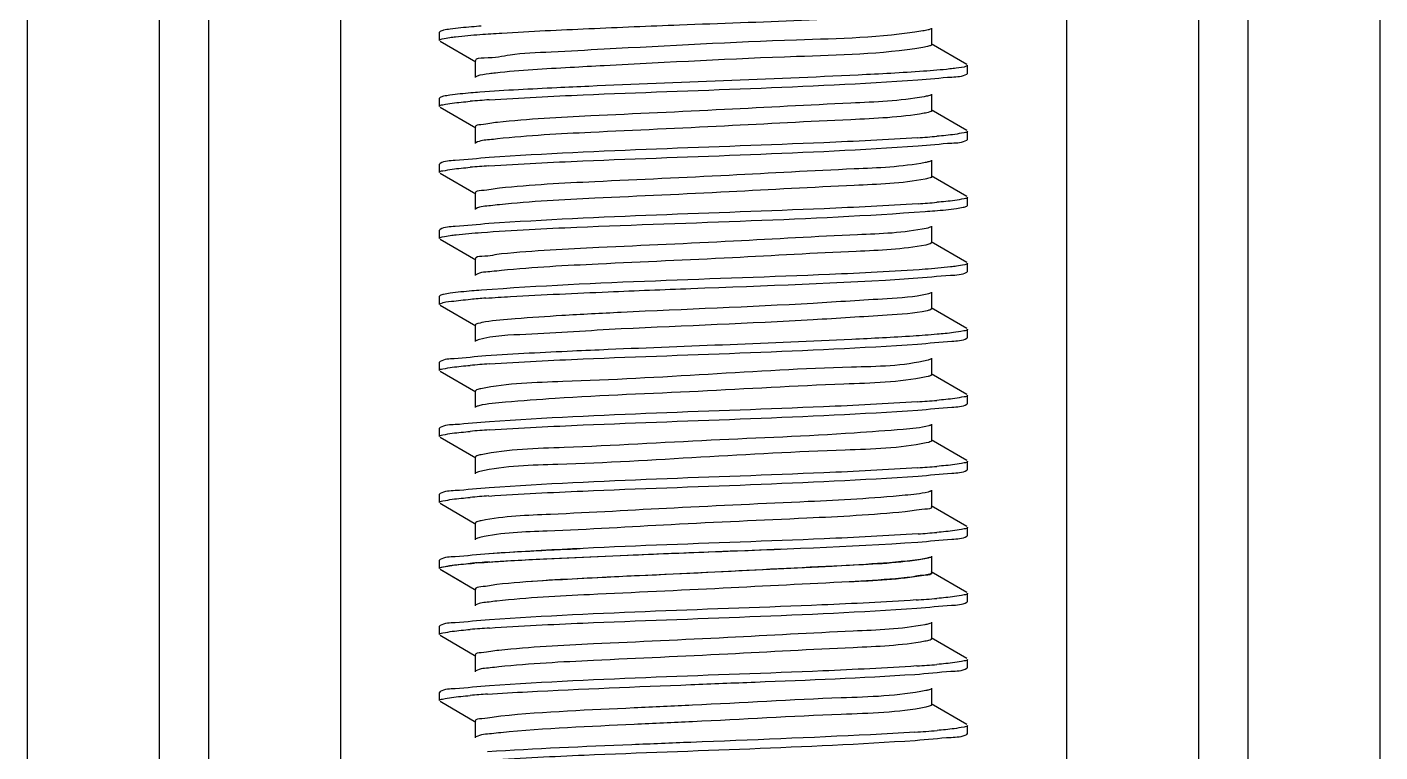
# Model space of a CAD drawing. Extents: x 1725261 to 1937680, y 860327 to 1571294.
# Drawn here: x 1831691.6 to 1832179.8, y 1213996.4 to 1214257.8 of the extents above; entities that cross this region are included whole.
import ezdxf

# ---------------------------------------------------------------- set-up
doc = ezdxf.new("R2010")
doc.units = 0
doc.header["$LTSCALE"] = 1000
doc.header["$MEASUREMENT"] = 0

msp = doc.modelspace()

# ---------------------------------------------------------------- linework, layer by layer
at = {"linetype": 'Continuous'}
for p, q in [((1831691.64, 1215988.29), (1831691.64, 1211247.26)), ((1831739.26, 1215988.29), (1831739.26, 1211247.26)), ((1831757.12, 1215988.29), (1831757.12, 1211247.26)), ((1831804.75, 1215988.29), (1831804.75, 1211247.26)), ((1832066.69, 1215988.29), (1832066.69, 1211247.26)), ((1832114.32, 1215988.29), (1832114.32, 1211247.26)), ((1832132.18, 1215988.29), (1832132.18, 1211247.26)), ((1832179.8, 1215988.29), (1832179.8, 1211247.26)), ((1831840.69, 1214256.23), (1831840.47, 1214255.97)), ((1831840.47, 1214253), (1831840.47, 1214255.97)), ((1831840.47, 1214253), (1831840.47, 1214255.97)), ((1832018.08, 1214251.51), (1832018.08, 1214257.46)), ((1831840.69, 1214252.74), (1831853.62, 1214245.25)), ((1832030.75, 1214244.33), (1832017.82, 1214251.81)), ((1831853.36, 1214245.55), (1831853.36, 1214239.6)), ((1832030.75, 1214240.83), (1832030.97, 1214241.09)), ((1832030.97, 1214241.09), (1832030.97, 1214244.07)), ((1832030.97, 1214241.09), (1832030.97, 1214244.07)), ((1831854.01, 1214240.08), (1831853.62, 1214239.9)), ((1831840.69, 1214232.42), (1831840.47, 1214232.16)), ((1831840.47, 1214229.18), (1831840.47, 1214232.16)), ((1831840.47, 1214229.18), (1831840.47, 1214232.16)), ((1832018.08, 1214227.7), (1832018.08, 1214233.65)), ((1831840.69, 1214228.92), (1831853.62, 1214221.44)), ((1832030.75, 1214220.51), (1832017.82, 1214228)), ((1831853.36, 1214221.74), (1831853.36, 1214215.79)), ((1832030.75, 1214217.02), (1832030.97, 1214217.28)), ((1832030.97, 1214217.28), (1832030.97, 1214220.25)), ((1832030.97, 1214217.28), (1832030.97, 1214220.25)), ((1831840.69, 1214208.61), (1831840.47, 1214208.35)), ((1831840.47, 1214205.37), (1831840.47, 1214208.35)), ((1831840.47, 1214205.37), (1831840.47, 1214208.35)), ((1832018.08, 1214203.88), (1832018.08, 1214209.84)), ((1831840.69, 1214205.11), (1831853.62, 1214197.63)), ((1832030.75, 1214196.7), (1832017.82, 1214204.18)), ((1831853.36, 1214197.93), (1831853.36, 1214191.98)), ((1832030.75, 1214193.2), (1832030.97, 1214193.46)), ((1832030.97, 1214193.46), (1832030.97, 1214196.44)), ((1832030.97, 1214193.46), (1832030.97, 1214196.44)), ((1831840.69, 1214184.8), (1831840.47, 1214184.53)), ((1831840.47, 1214181.56), (1831840.47, 1214184.53)), ((1831840.47, 1214181.56), (1831840.47, 1214184.53)), ((1832018.08, 1214180.07), (1832018.08, 1214186.02)), ((1831840.69, 1214181.3), (1831853.62, 1214173.82)), ((1832030.75, 1214172.89), (1832017.82, 1214180.37)), ((1831853.36, 1214174.12), (1831853.36, 1214168.16)), ((1832030.97, 1214169.65), (1832030.97, 1214172.63)), ((1832030.97, 1214169.65), (1832030.97, 1214172.63)), ((1832030.75, 1214169.39), (1832030.97, 1214169.65)), ((1831840.69, 1214160.98), (1831840.47, 1214160.72)), ((1831840.47, 1214157.75), (1831840.47, 1214160.72)), ((1831840.47, 1214157.75), (1831840.47, 1214160.72)), ((1832018.08, 1214156.26), (1832018.08, 1214162.21)), ((1831840.69, 1214157.48), (1831853.62, 1214150)), ((1832030.75, 1214149.08), (1832017.82, 1214156.56)), ((1831853.36, 1214150.3), (1831853.36, 1214144.35)), ((1832030.97, 1214145.84), (1832030.97, 1214148.82)), ((1832030.97, 1214145.84), (1832030.97, 1214148.82)), ((1832030.75, 1214145.58), (1832030.97, 1214145.84)), ((1832018.08, 1214132.44), (1832018.08, 1214138.4)), ((1831840.69, 1214137.17), (1831840.47, 1214136.91)), ((1831840.47, 1214133.93), (1831840.47, 1214136.91)), ((1831840.47, 1214133.93), (1831840.47, 1214136.91)), ((1831840.69, 1214133.67), (1831853.62, 1214126.19)), ((1832016.75, 1214131.76), (1832016.04, 1214131.6)), ((1832030.75, 1214125.26), (1832017.82, 1214132.75)), ((1831853.36, 1214126.49), (1831853.36, 1214120.54)), ((1832030.97, 1214122.03), (1832030.97, 1214125)), ((1832030.97, 1214122.03), (1832030.97, 1214125)), ((1832030.75, 1214121.77), (1832030.97, 1214122.03)), ((1832018.08, 1214108.63), (1832018.08, 1214114.58)), ((1831840.69, 1214113.36), (1831840.47, 1214113.1)), ((1831840.47, 1214110.12), (1831840.47, 1214113.1)), ((1831840.47, 1214110.12), (1831840.47, 1214113.1)), ((1831840.69, 1214109.86), (1831853.62, 1214102.38)), ((1832030.75, 1214101.45), (1832017.82, 1214108.93)), ((1832017.03, 1214108.02), (1832016.08, 1214107.79)), ((1831853.36, 1214102.68), (1831853.36, 1214096.72)), ((1832030.97, 1214098.21), (1832030.97, 1214101.19)), ((1832030.97, 1214098.21), (1832030.97, 1214101.19)), ((1832030.75, 1214097.95), (1832030.97, 1214098.21)), ((1831840.69, 1214089.54), (1831840.47, 1214089.28)), ((1831840.47, 1214086.31), (1831840.47, 1214089.28)), ((1831840.47, 1214086.31), (1831840.47, 1214089.28)), ((1832018.08, 1214084.82), (1832018.08, 1214090.77)), ((1831840.69, 1214086.05), (1831853.62, 1214078.56)), ((1832030.75, 1214077.64), (1832017.82, 1214085.12)), ((1831853.36, 1214078.87), (1831853.36, 1214072.91)), ((1832030.97, 1214074.4), (1832030.97, 1214077.38)), ((1832030.97, 1214074.4), (1832030.97, 1214077.38)), ((1832030.75, 1214074.14), (1832030.97, 1214074.4)), ((1831840.69, 1214065.73), (1831840.47, 1214065.47)), ((1831840.69, 1214065.73), (1831840.47, 1214065.47)), ((1831840.47, 1214062.5), (1831840.47, 1214065.47)), ((1831840.47, 1214062.5), (1831840.47, 1214065.47)), ((1831840.47, 1214062.49), (1831840.47, 1214065.47)), ((1831840.47, 1214062.49), (1831840.47, 1214065.47)), ((1832018.08, 1214061.01), (1832018.08, 1214066.96)), ((1832018.08, 1214061.01), (1832018.08, 1214066.96)), ((1831840.69, 1214062.24), (1831853.62, 1214054.75)), ((1831840.69, 1214062.23), (1831848.57, 1214057.68)), ((1832030.75, 1214053.83), (1832017.82, 1214061.31)), ((1832024.1, 1214057.68), (1832017.82, 1214061.31)), ((1831853.36, 1214055.05), (1831853.36, 1214049.1)), ((1832030.75, 1214050.33), (1832030.97, 1214050.59)), ((1832030.97, 1214050.59), (1832030.97, 1214053.57)), ((1832030.97, 1214050.59), (1832030.97, 1214053.57)), ((1831840.69, 1214041.92), (1831840.47, 1214041.66)), ((1831840.47, 1214038.68), (1831840.47, 1214041.66)), ((1831840.47, 1214038.68), (1831840.47, 1214041.66)), ((1832018.08, 1214037.2), (1832018.08, 1214043.15)), ((1831840.69, 1214038.42), (1831853.62, 1214030.94)), ((1832030.75, 1214030.01), (1832017.82, 1214037.5)), ((1831853.36, 1214031.24), (1831853.36, 1214025.29)), ((1832030.75, 1214026.52), (1832030.97, 1214026.78)), ((1832030.97, 1214026.78), (1832030.97, 1214029.75)), ((1832030.97, 1214026.78), (1832030.97, 1214029.75)), ((1831840.69, 1214018.11), (1831840.47, 1214017.85)), ((1831840.47, 1214014.87), (1831840.47, 1214017.85)), ((1831840.47, 1214014.87), (1831840.47, 1214017.85)), ((1832018.08, 1214013.38), (1832018.08, 1214019.34)), ((1831840.69, 1214014.61), (1831853.62, 1214007.13)), ((1832030.75, 1214006.2), (1832017.82, 1214013.68)), ((1831853.36, 1214007.43), (1831853.36, 1214001.48)), ((1832030.75, 1214002.7), (1832030.97, 1214002.96)), ((1832030.97, 1214002.96), (1832030.97, 1214005.94)), ((1832030.97, 1214002.96), (1832030.97, 1214005.94))]:
    msp.add_line(p, q, dxfattribs=at)
for centre, radius, start, end in [((1831885.79, 1213823.34), 409.13, 93.8351, 94.8035), ((1831985.71, 1214625.44), 408.46, 273.8387, 274.8044), ((1831885.62, 1213801.55), 407.09, 93.8488, 94.8033), ((1831985.8, 1214600.46), 407.29, 273.8479, 274.803), ((1831884.17, 1213772.12), 388.84, 93.9793, 94.8029), ((1831885.85, 1213727.21), 410, 93.8293, 94.8034), ((1831985.55, 1214532.14), 410.42, 273.8243, 274.8053), ((1831885.79, 1213704.24), 409.17, 93.8348, 94.8035), ((1831985.7, 1214506.41), 408.5, 273.8383, 274.8044), ((1831885.63, 1213682.43), 407.16, 93.8484, 94.8033), ((1831985.8, 1214481.4), 407.3, 273.8478, 274.803), ((1831885.82, 1213656.17), 409.61, 93.832, 94.8034), ((1831881.52, 1213708.88), 356.73, 94.4326, 94.598), ((1831984.89, 1214468.99), 418.74, 273.7685, 274.8061), ((1831885.87, 1213631.83), 410.14, 93.8284, 94.8033), ((1831985.26, 1214440.53), 414.08, 273.7992, 274.806), ((1831884.92, 1213619.94), 398.17, 93.9046, 94.8082), ((1831984.35, 1214428.27), 425.67, 273.7272, 274.8014)]:
    msp.add_arc(centre, radius, start, end, dxfattribs=at)
for points, knots in [([(1831894.3, 1214257.24), (1831905.22, 1214257.73), (1831945.48, 1214259.42), (1831985.79, 1214260.57), (1832015.09, 1214262.68)], [0, 0, 0, 0, 0.271117, 1, 1, 1, 1]), ([(1831844.3, 1214257.05), (1831843.52, 1214256.94), (1831842.31, 1214256.73), (1831841.08, 1214256.45), (1831840.7, 1214256.23)], [0, 0, 0, 0, 0.642818, 1, 1, 1, 1]), ([(1831855.52, 1214258.13), (1831854.37, 1214258.05), (1831850.62, 1214257.75), (1831846.88, 1214257.42), (1831844.3, 1214257.05)], [0, 0, 0, 0, 0.307553, 1, 1, 1, 1]), ([(1831855.07, 1214255.12), (1831857.69, 1214255.32), (1831870.76, 1214256.18), (1831883.84, 1214256.78), (1831894.3, 1214257.24)], [0, 0, 0, 0, 0.200445, 1, 1, 1, 1]), ([(1832014.85, 1214256.4), (1831999.84, 1214253.9), (1831961.29, 1214253.18), (1831923.04, 1214250.99), (1831899.91, 1214249.8)], [0, 0, 0, 0, 0.396629, 1, 1, 1, 1]), ([(1832017.82, 1214257.16), (1832017.49, 1214256.97), (1832016.49, 1214256.7), (1832015.49, 1214256.5), (1832014.85, 1214256.4)], [0, 0, 0, 0, 0.371007, 1, 1, 1, 1]), ([(1831840.47, 1214253), (1831840.47, 1214253.36), (1831842.29, 1214253.68), (1831843.26, 1214253.93), (1831844.19, 1214254.06)], [0, 0, 0, 0, 0.275146, 1, 1, 1, 1]), ([(1831844.19, 1214254.06), (1831844.88, 1214254.16), (1831848.5, 1214254.61), (1831852.13, 1214254.9), (1831855.07, 1214255.12)], [0, 0, 0, 0, 0.191295, 1, 1, 1, 1]), ([(1832014.85, 1214250.44), (1831999.84, 1214247.95), (1831961.29, 1214247.23), (1831923.04, 1214245.03), (1831899.91, 1214243.85)], [0, 0, 0, 0, 0.396629, 1, 1, 1, 1]), ([(1832018.08, 1214251.51), (1832018.08, 1214251.18), (1832016.55, 1214250.79), (1832015.67, 1214250.58), (1832014.85, 1214250.44)], [0, 0, 0, 0, 0.282134, 1, 1, 1, 1]), ([(1831899.91, 1214249.8), (1831893.54, 1214249.48), (1831882.56, 1214248.71), (1831866.97, 1214248.24), (1831859.89, 1214246.41), (1831853.35, 1214246.68), (1831853.36, 1214245.55)], [0, 0, 0, 0, 0.408517, 0.726153, 0.927696, 1, 1, 1, 1]), ([(1831860.69, 1214241.21), (1831859.91, 1214241.13), (1831857.68, 1214240.83), (1831855.4, 1214240.59), (1831854.01, 1214240.08)], [0, 0, 0, 0, 0.345772, 1, 1, 1, 1]), ([(1831899.91, 1214243.85), (1831895.82, 1214243.64), (1831882.73, 1214242.92), (1831869.64, 1214242.21), (1831860.69, 1214241.21)], [0, 0, 0, 0, 0.312724, 1, 1, 1, 1]), ([(1832015.09, 1214241.85), (1832007.25, 1214241.28), (1831967, 1214239.17), (1831926.71, 1214237.84), (1831894.3, 1214236.41)], [0, 0, 0, 0, 0.195012, 1, 1, 1, 1]), ([(1832013.05, 1214238.73), (1832017.15, 1214239.01), (1832022.89, 1214239.8), (1832029.15, 1214239.91), (1832030.74, 1214240.83)], [0, 0, 0, 0, 0.690234, 1, 1, 1, 1]), ([(1832026.9, 1214242.95), (1832026.15, 1214242.85), (1832022.22, 1214242.38), (1832018.28, 1214242.08), (1832015.09, 1214241.85)], [0, 0, 0, 0, 0.191606, 1, 1, 1, 1]), ([(1832030.97, 1214244.07), (1832030.97, 1214243.94), (1832029.51, 1214243.04), (1832028.19, 1214243.13), (1832026.9, 1214242.95)], [0, 0, 0, 0, 0.088343, 1, 1, 1, 1]), ([(1831894.3, 1214236.41), (1831890.45, 1214236.24), (1831877.37, 1214235.64), (1831864.29, 1214234.98), (1831855.07, 1214234.29)], [0, 0, 0, 0, 0.294264, 1, 1, 1, 1]), ([(1831858.42, 1214231.55), (1831869.7, 1214232.32), (1831921.25, 1214234.8), (1831972.86, 1214235.99), (1832013.05, 1214238.73)], [0, 0, 0, 0, 0.219188, 1, 1, 1, 1]), ([(1831844.19, 1214233.22), (1831843.43, 1214233.11), (1831842.26, 1214232.91), (1831841.07, 1214232.64), (1831840.7, 1214232.42)], [0, 0, 0, 0, 0.641633, 1, 1, 1, 1]), ([(1831855.07, 1214234.29), (1831853.95, 1214234.2), (1831850.32, 1214233.91), (1831846.69, 1214233.58), (1831844.19, 1214233.22)], [0, 0, 0, 0, 0.307541, 1, 1, 1, 1]), ([(1832015.3, 1214232.66), (1832006.59, 1214231.11), (1831982.46, 1214230.15), (1831942.41, 1214227.91), (1831899.9, 1214226.01), (1831872.56, 1214224.62), (1831861.39, 1214223.43)], [0, 0, 0, 0, 0.172177, 0.467909, 0.781292, 1, 1, 1, 1]), ([(1832017.82, 1214233.35), (1832017.53, 1214233.18), (1832016.68, 1214232.93), (1832015.83, 1214232.76), (1832015.3, 1214232.66)], [0, 0, 0, 0, 0.377707, 1, 1, 1, 1]), ([(1831840.47, 1214229.18), (1831840.47, 1214229.62), (1831842.75, 1214229.9), (1831843.91, 1214230.22), (1831845.06, 1214230.36)], [0, 0, 0, 0, 0.271545, 1, 1, 1, 1]), ([(1832015.3, 1214226.71), (1832006.59, 1214225.15), (1831982.46, 1214224.2), (1831942.41, 1214221.96), (1831899.9, 1214220.06), (1831872.56, 1214218.67), (1831861.39, 1214217.48)], [0, 0, 0, 0, 0.172177, 0.467909, 0.781292, 1, 1, 1, 1]), ([(1832018.08, 1214227.7), (1832018.08, 1214227.41), (1832016.78, 1214227.01), (1832016, 1214226.83), (1832015.3, 1214226.71)], [0, 0, 0, 0, 0.285905, 1, 1, 1, 1]), ([(1831861.39, 1214223.43), (1831859.38, 1214223.21), (1831857.47, 1214222.62), (1831853.36, 1214222.48), (1831853.36, 1214221.74)], [0, 0, 0, 0, 0.73335, 1, 1, 1, 1]), ([(1831861.39, 1214217.48), (1831860.41, 1214217.37), (1831857.84, 1214216.99), (1831855.05, 1214216.92), (1831853.62, 1214216.09)], [0, 0, 0, 0, 0.372967, 1, 1, 1, 1]), ([(1832013.05, 1214217.89), (1832001.77, 1214217.12), (1831950.23, 1214214.64), (1831898.62, 1214213.45), (1831858.42, 1214210.71)], [0, 0, 0, 0, 0.219095, 1, 1, 1, 1]), ([(1832013.13, 1214214.92), (1832017.21, 1214215.2), (1832022.93, 1214215.99), (1832029.15, 1214216.1), (1832030.74, 1214217.02)], [0, 0, 0, 0, 0.690139, 1, 1, 1, 1]), ([(1832030.97, 1214220.25), (1832030.97, 1214219.82), (1832028.7, 1214219.54), (1832027.55, 1214219.23), (1832026.41, 1214219.08)], [0, 0, 0, 0, 0.271629, 1, 1, 1, 1]), ([(1831858.3, 1214207.73), (1831869.59, 1214208.5), (1831921.2, 1214210.99), (1831972.87, 1214212.17), (1832013.13, 1214214.92)], [0, 0, 0, 0, 0.218979, 1, 1, 1, 1]), ([(1831840.47, 1214205.37), (1831840.47, 1214205.8), (1831842.74, 1214206.09), (1831843.89, 1214206.4), (1831845.03, 1214206.55)], [0, 0, 0, 0, 0.271633, 1, 1, 1, 1]), ([(1831858.42, 1214210.71), (1831854.32, 1214210.43), (1831848.57, 1214209.64), (1831842.3, 1214209.53), (1831840.7, 1214208.61)], [0, 0, 0, 0, 0.690277, 1, 1, 1, 1]), ([(1832015.71, 1214208.92), (1832007.29, 1214207.3), (1831983.55, 1214206.45), (1831943.87, 1214204.14), (1831901.17, 1214202.28), (1831873.53, 1214200.86), (1831862.11, 1214199.69)], [0, 0, 0, 0, 0.167069, 0.460858, 0.776177, 1, 1, 1, 1]), ([(1832017.82, 1214209.53), (1832017.57, 1214209.39), (1832016.87, 1214209.17), (1832016.15, 1214209.01), (1832015.71, 1214208.92)], [0, 0, 0, 0, 0.385224, 1, 1, 1, 1]), ([(1832015.71, 1214202.97), (1832007.29, 1214201.35), (1831983.55, 1214200.5), (1831943.87, 1214198.19), (1831901.17, 1214196.32), (1831873.53, 1214194.91), (1831862.11, 1214193.74)], [0, 0, 0, 0, 0.167069, 0.460858, 0.776177, 1, 1, 1, 1]), ([(1832018.08, 1214203.88), (1832018.08, 1214203.63), (1832017, 1214203.24), (1832016.31, 1214203.09), (1832015.71, 1214202.97)], [0, 0, 0, 0, 0.290456, 1, 1, 1, 1]), ([(1831862.11, 1214199.69), (1831859.93, 1214199.47), (1831857.86, 1214198.81), (1831853.36, 1214198.73), (1831853.36, 1214197.93)], [0, 0, 0, 0, 0.734177, 1, 1, 1, 1]), ([(1831862.11, 1214193.74), (1831861.04, 1214193.63), (1831858.23, 1214193.22), (1831855.17, 1214193.18), (1831853.62, 1214192.28)], [0, 0, 0, 0, 0.374915, 1, 1, 1, 1]), ([(1832013.13, 1214194.08), (1832001.84, 1214193.31), (1831950.23, 1214190.83), (1831898.56, 1214189.64), (1831858.3, 1214186.89)], [0, 0, 0, 0, 0.219017, 1, 1, 1, 1]), ([(1832015.68, 1214191.29), (1832016.85, 1214191.37), (1832020.65, 1214191.67), (1832024.45, 1214192.01), (1832027.06, 1214192.37)], [0, 0, 0, 0, 0.307338, 1, 1, 1, 1]), ([(1832030.97, 1214196.44), (1832030.97, 1214196.01), (1832028.7, 1214195.72), (1832027.54, 1214195.41), (1832026.4, 1214195.26)], [0, 0, 0, 0, 0.271602, 1, 1, 1, 1]), ([(1832027.06, 1214192.37), (1832027.86, 1214192.49), (1832029.1, 1214192.7), (1832030.35, 1214192.98), (1832030.74, 1214193.2)], [0, 0, 0, 0, 0.643592, 1, 1, 1, 1]), ([(1831858.3, 1214186.89), (1831854.22, 1214186.61), (1831848.51, 1214185.82), (1831842.29, 1214185.71), (1831840.7, 1214184.8)], [0, 0, 0, 0, 0.690149, 1, 1, 1, 1]), ([(1831855.58, 1214183.72), (1831867.04, 1214184.57), (1831920.41, 1214187.17), (1831973.85, 1214188.23), (1832015.68, 1214191.29)], [0, 0, 0, 0, 0.215017, 1, 1, 1, 1]), ([(1831840.47, 1214181.56), (1831840.47, 1214181.93), (1831842.36, 1214182.25), (1831843.35, 1214182.5), (1831844.32, 1214182.64)], [0, 0, 0, 0, 0.274546, 1, 1, 1, 1]), ([(1831844.32, 1214182.64), (1831845.03, 1214182.74), (1831848.78, 1214183.2), (1831852.54, 1214183.5), (1831855.58, 1214183.72)], [0, 0, 0, 0, 0.19129, 1, 1, 1, 1]), ([(1832016.09, 1214185.19), (1832007.98, 1214183.48), (1831984.62, 1214182.76), (1831945.32, 1214180.36), (1831902.46, 1214178.54), (1831874.53, 1214177.11), (1831862.87, 1214175.96)], [0, 0, 0, 0, 0.161939, 0.453776, 0.771039, 1, 1, 1, 1]), ([(1832017.82, 1214185.72), (1832017.61, 1214185.6), (1832017.03, 1214185.4), (1832016.45, 1214185.26), (1832016.09, 1214185.19)], [0, 0, 0, 0, 0.393704, 1, 1, 1, 1]), ([(1832015.89, 1214179.19), (1832007.67, 1214177.54), (1831984.25, 1214176.75), (1831944.94, 1214174.41), (1831902.24, 1214172.57), (1831874.47, 1214171.15), (1831862.87, 1214170)], [0, 0, 0, 0, 0.164046, 0.455922, 0.77202, 1, 1, 1, 1]), ([(1832018.08, 1214180.07), (1832018.08, 1214179.84), (1832017.09, 1214179.45), (1832016.44, 1214179.3), (1832015.89, 1214179.19)], [0, 0, 0, 0, 0.292762, 1, 1, 1, 1]), ([(1831862.87, 1214175.96), (1831860.5, 1214175.72), (1831858.27, 1214174.99), (1831853.36, 1214174.98), (1831853.36, 1214174.12)], [0, 0, 0, 0, 0.734857, 1, 1, 1, 1]), ([(1832030.97, 1214172.63), (1832030.97, 1214172.25), (1832029.05, 1214171.94), (1832028.04, 1214171.68), (1832027.06, 1214171.54)], [0, 0, 0, 0, 0.27426, 1, 1, 1, 1]), ([(1831862.87, 1214170), (1831861.7, 1214169.89), (1831858.64, 1214169.45), (1831855.31, 1214169.45), (1831853.62, 1214168.46)], [0, 0, 0, 0, 0.376685, 1, 1, 1, 1]), ([(1832015.68, 1214170.45), (1832004.19, 1214169.61), (1831950.82, 1214167.01), (1831897.37, 1214165.96), (1831855.58, 1214162.89)], [0, 0, 0, 0, 0.215701, 1, 1, 1, 1]), ([(1832011.43, 1214167.18), (1832015.91, 1214167.47), (1832022.17, 1214168.34), (1832029.01, 1214168.4), (1832030.74, 1214169.39)], [0, 0, 0, 0, 0.691739, 1, 1, 1, 1]), ([(1832027.06, 1214171.54), (1832026.34, 1214171.44), (1832022.55, 1214170.98), (1832018.75, 1214170.68), (1832015.68, 1214170.45)], [0, 0, 0, 0, 0.191465, 1, 1, 1, 1]), ([(1831855.58, 1214162.89), (1831854.42, 1214162.8), (1831850.66, 1214162.51), (1831846.91, 1214162.17), (1831844.32, 1214161.8)], [0, 0, 0, 0, 0.307532, 1, 1, 1, 1]), ([(1831901.33, 1214162.3), (1831911.29, 1214162.72), (1831947.99, 1214164.23), (1831984.72, 1214165.43), (1832011.43, 1214167.18)], [0, 0, 0, 0, 0.271359, 1, 1, 1, 1]), ([(1831840.47, 1214157.75), (1831840.47, 1214157.88), (1831842.02, 1214158.8), (1831843.39, 1214158.7), (1831844.74, 1214158.88)], [0, 0, 0, 0, 0.087421, 1, 1, 1, 1]), ([(1831844.32, 1214161.8), (1831843.53, 1214161.69), (1831842.32, 1214161.48), (1831841.08, 1214161.2), (1831840.7, 1214160.98)], [0, 0, 0, 0, 0.642986, 1, 1, 1, 1]), ([(1831857.19, 1214160.03), (1831860.16, 1214160.23), (1831874.87, 1214161.15), (1831889.59, 1214161.8), (1831901.33, 1214162.3)], [0, 0, 0, 0, 0.202501, 1, 1, 1, 1]), ([(1832016.43, 1214161.45), (1832011.72, 1214160.36), (1831997.87, 1214159.59), (1831961.14, 1214157.13), (1831929.07, 1214156), (1831905.98, 1214154.86)], [0, 0, 0, 0, 0.131194, 0.373535, 1, 1, 1, 1]), ([(1832017.82, 1214161.91), (1832017.65, 1214161.81), (1832017.19, 1214161.64), (1832016.72, 1214161.52), (1832016.43, 1214161.45)], [0, 0, 0, 0, 0.40332, 1, 1, 1, 1]), ([(1831905.98, 1214154.86), (1831898.85, 1214154.51), (1831885.99, 1214153.86), (1831870.06, 1214152.77), (1831859.24, 1214151.93), (1831855.12, 1214151.06), (1831853.36, 1214150.67), (1831853.36, 1214150.3)], [0, 0, 0, 0, 0.404312, 0.722616, 0.926229, 0.979509, 1, 1, 1, 1]), ([(1832016.43, 1214155.5), (1832011.72, 1214154.41), (1831997.87, 1214153.64), (1831961.14, 1214151.18), (1831929.07, 1214150.04), (1831905.98, 1214148.9)], [0, 0, 0, 0, 0.131194, 0.373535, 1, 1, 1, 1]), ([(1832018.08, 1214156.26), (1832018.08, 1214156.07), (1832017.37, 1214155.72), (1832016.85, 1214155.59), (1832016.43, 1214155.5)], [0, 0, 0, 0, 0.302831, 1, 1, 1, 1]), ([(1831905.98, 1214148.9), (1831894.53, 1214148.34), (1831877.45, 1214146.91), (1831859.94, 1214146.58), (1831854.38, 1214144.95)], [0, 0, 0, 0, 0.664278, 1, 1, 1, 1]), ([(1832030.97, 1214148.82), (1832030.97, 1214148.34), (1832028.44, 1214148.08), (1832027.19, 1214147.73), (1832025.93, 1214147.58)], [0, 0, 0, 0, 0.270133, 1, 1, 1, 1]), ([(1831854.38, 1214144.95), (1831854.23, 1214144.9), (1831853.97, 1214144.82), (1831853.72, 1214144.71), (1831853.62, 1214144.65)], [0, 0, 0, 0, 0.571302, 1, 1, 1, 1]), ([(1831858.47, 1214136.3), (1831869.74, 1214137.07), (1831921.23, 1214139.55), (1831972.77, 1214140.74), (1832012.92, 1214143.47)], [0, 0, 0, 0, 0.219183, 1, 1, 1, 1]), ([(1832011.43, 1214146.34), (1832004.04, 1214145.86), (1831967.35, 1214143.97), (1831930.63, 1214142.71), (1831901.33, 1214141.46)], [0, 0, 0, 0, 0.201596, 1, 1, 1, 1]), ([(1832012.92, 1214143.47), (1832017.05, 1214143.75), (1832022.83, 1214144.55), (1832029.14, 1214144.65), (1832030.74, 1214145.58)], [0, 0, 0, 0, 0.690375, 1, 1, 1, 1]), ([(1831857.19, 1214139.19), (1831853.38, 1214138.92), (1831848.02, 1214138.18), (1831842.19, 1214138.03), (1831840.7, 1214137.17)], [0, 0, 0, 0, 0.688907, 1, 1, 1, 1]), ([(1831901.33, 1214141.46), (1831897.04, 1214141.28), (1831882.32, 1214140.63), (1831867.6, 1214139.92), (1831857.19, 1214139.19)], [0, 0, 0, 0, 0.291422, 1, 1, 1, 1]), ([(1832017.82, 1214138.1), (1832017.68, 1214138.02), (1832017.33, 1214137.87), (1832016.96, 1214137.77), (1832016.75, 1214137.71)], [0, 0, 0, 0, 0.414289, 1, 1, 1, 1]), ([(1831840.47, 1214133.93), (1831840.47, 1214134.37), (1831842.76, 1214134.65), (1831843.92, 1214134.97), (1831845.07, 1214135.12)], [0, 0, 0, 0, 0.271499, 1, 1, 1, 1]), ([(1832016.75, 1214137.71), (1832007.8, 1214135.42), (1831980.98, 1214135.26), (1831937.23, 1214132.42), (1831892.68, 1214130), (1831865.09, 1214129.35), (1831855.39, 1214127.34)], [0, 0, 0, 0, 0.171431, 0.491399, 0.816224, 1, 1, 1, 1]), ([(1832016.04, 1214131.6), (1832006.32, 1214129.58), (1831978.68, 1214128.98), (1831934.18, 1214126.19), (1831893.36, 1214124.73), (1831867.03, 1214122.71), (1831857.78, 1214122.02), (1831854.65, 1214121.21)], [0, 0, 0, 0, 0.184068, 0.509201, 0.829117, 0.940109, 1, 1, 1, 1]), ([(1832018.08, 1214132.44), (1832018.08, 1214132.29), (1832017.53, 1214131.96), (1832017.09, 1214131.85), (1832016.75, 1214131.76)], [0, 0, 0, 0, 0.311313, 1, 1, 1, 1]), ([(1831855.39, 1214127.34), (1831854.88, 1214127.23), (1831854.27, 1214127.09), (1831853.36, 1214126.71), (1831853.36, 1214126.49)], [0, 0, 0, 0, 0.705293, 1, 1, 1, 1]), ([(1832030.97, 1214125), (1832030.97, 1214124.57), (1832028.7, 1214124.29), (1832027.55, 1214123.97), (1832026.4, 1214123.82)], [0, 0, 0, 0, 0.271599, 1, 1, 1, 1]), ([(1831854.65, 1214121.21), (1831854.45, 1214121.16), (1831854.09, 1214121.05), (1831853.75, 1214120.92), (1831853.62, 1214120.84)], [0, 0, 0, 0, 0.58408, 1, 1, 1, 1]), ([(1831858.42, 1214112.48), (1831869.71, 1214113.25), (1831921.25, 1214115.74), (1831972.85, 1214116.92), (1832013.05, 1214119.66)], [0, 0, 0, 0, 0.219191, 1, 1, 1, 1]), ([(1832012.92, 1214122.63), (1832001.64, 1214121.87), (1831950.16, 1214119.39), (1831898.61, 1214118.19), (1831858.47, 1214115.46)], [0, 0, 0, 0, 0.219354, 1, 1, 1, 1]), ([(1832013.05, 1214119.66), (1832017.14, 1214119.94), (1832022.89, 1214120.74), (1832029.15, 1214120.85), (1832030.74, 1214121.77)], [0, 0, 0, 0, 0.690237, 1, 1, 1, 1]), ([(1831858.47, 1214115.46), (1831854.36, 1214115.19), (1831848.59, 1214114.39), (1831842.3, 1214114.28), (1831840.7, 1214113.36)], [0, 0, 0, 0, 0.690331, 1, 1, 1, 1]), ([(1832017.03, 1214113.98), (1832014.05, 1214113.12), (1832004.97, 1214112.48), (1831978.87, 1214110.4), (1831937.96, 1214108.98), (1831893.2, 1214106.17), (1831865.3, 1214105.55), (1831855.46, 1214103.54)], [0, 0, 0, 0, 0.057446, 0.166902, 0.486553, 0.813832, 1, 1, 1, 1]), ([(1832017.82, 1214114.28), (1832017.72, 1214114.22), (1832017.45, 1214114.11), (1832017.18, 1214114.02), (1832017.03, 1214113.98)], [0, 0, 0, 0, 0.426856, 1, 1, 1, 1]), ([(1831840.47, 1214110.12), (1831840.47, 1214110.55), (1831842.75, 1214110.84), (1831843.91, 1214111.15), (1831845.06, 1214111.3)], [0, 0, 0, 0, 0.271543, 1, 1, 1, 1]), ([(1832016.08, 1214107.79), (1832006.5, 1214105.78), (1831979.15, 1214105.15), (1831934.9, 1214102.69), (1831891.06, 1214100.01), (1831864.15, 1214099.63), (1831854.96, 1214097.47)], [0, 0, 0, 0, 0.181951, 0.50465, 0.824728, 1, 1, 1, 1]), ([(1832018.08, 1214108.63), (1832018.08, 1214108.5), (1832017.66, 1214108.2), (1832017.3, 1214108.1), (1832017.03, 1214108.02)], [0, 0, 0, 0, 0.321911, 1, 1, 1, 1]), ([(1831855.46, 1214103.54), (1831854.92, 1214103.43), (1831854.3, 1214103.28), (1831853.36, 1214102.9), (1831853.36, 1214102.68)], [0, 0, 0, 0, 0.706048, 1, 1, 1, 1]), ([(1832030.97, 1214101.19), (1832030.97, 1214100.76), (1832028.7, 1214100.47), (1832027.55, 1214100.16), (1832026.41, 1214100.01)], [0, 0, 0, 0, 0.271629, 1, 1, 1, 1]), ([(1831854.96, 1214097.47), (1831854.69, 1214097.41), (1831854.23, 1214097.29), (1831853.79, 1214097.12), (1831853.62, 1214097.03)], [0, 0, 0, 0, 0.595248, 1, 1, 1, 1]), ([(1831858.3, 1214088.66), (1831869.59, 1214089.43), (1831921.2, 1214091.92), (1831972.88, 1214093.11), (1832013.13, 1214095.86)], [0, 0, 0, 0, 0.218987, 1, 1, 1, 1]), ([(1832013.05, 1214098.83), (1832001.77, 1214098.06), (1831950.23, 1214095.58), (1831898.62, 1214094.39), (1831858.42, 1214091.65)], [0, 0, 0, 0, 0.2191, 1, 1, 1, 1]), ([(1832013.13, 1214095.86), (1832017.21, 1214096.13), (1832022.93, 1214096.93), (1832029.15, 1214097.04), (1832030.74, 1214097.95)], [0, 0, 0, 0, 0.69014, 1, 1, 1, 1]), ([(1831858.42, 1214091.65), (1831854.32, 1214091.37), (1831848.57, 1214090.57), (1831842.3, 1214090.46), (1831840.7, 1214089.54)], [0, 0, 0, 0, 0.690279, 1, 1, 1, 1]), ([(1832017.82, 1214090.47), (1832017.49, 1214090.28), (1832014.38, 1214089.45), (1832011.23, 1214089.19), (1832008.47, 1214088.92)], [0, 0, 0, 0, 0.122149, 1, 1, 1, 1]), ([(1831840.47, 1214086.31), (1831840.47, 1214086.74), (1831842.74, 1214087.02), (1831843.89, 1214087.34), (1831845.03, 1214087.49)], [0, 0, 0, 0, 0.27163, 1, 1, 1, 1]), ([(1832008.47, 1214088.92), (1831996.85, 1214087.78), (1831969.06, 1214086.36), (1831926.37, 1214084.52), (1831887.12, 1214082.18), (1831863.74, 1214081.39), (1831855.54, 1214079.74)], [0, 0, 0, 0, 0.228484, 0.544623, 0.836244, 1, 1, 1, 1]), ([(1832018.08, 1214084.82), (1832018.08, 1214083.95), (1832013.11, 1214083.94), (1832010.86, 1214083.2), (1832008.47, 1214082.97)], [0, 0, 0, 0, 0.265061, 1, 1, 1, 1]), ([(1831855.54, 1214079.74), (1831854.99, 1214079.63), (1831854.34, 1214079.48), (1831853.36, 1214079.1), (1831853.36, 1214078.87)], [0, 0, 0, 0, 0.707083, 1, 1, 1, 1]), ([(1832008.47, 1214082.97), (1831996.69, 1214081.81), (1831968.54, 1214080.37), (1831925.43, 1214078.57), (1831886.22, 1214076.07), (1831862.98, 1214075.49), (1831855.07, 1214073.69)], [0, 0, 0, 0, 0.230953, 0.550009, 0.841524, 1, 1, 1, 1]), ([(1832013.13, 1214075.02), (1832001.84, 1214074.25), (1831950.23, 1214071.76), (1831898.56, 1214070.58), (1831858.3, 1214067.83)], [0, 0, 0, 0, 0.219015, 1, 1, 1, 1]), ([(1832030.97, 1214077.38), (1832030.97, 1214076.95), (1832028.7, 1214076.66), (1832027.55, 1214076.35), (1832026.4, 1214076.2)], [0, 0, 0, 0, 0.271603, 1, 1, 1, 1]), ([(1831855.07, 1214073.69), (1831854.77, 1214073.62), (1831854.28, 1214073.49), (1831853.8, 1214073.32), (1831853.62, 1214073.21)], [0, 0, 0, 0, 0.598262, 1, 1, 1, 1]), ([(1831908.58, 1214067.35), (1831918.27, 1214067.75), (1831953.11, 1214069.18), (1831987.97, 1214070.33), (1832013.09, 1214072.04)], [0, 0, 0, 0, 0.278136, 1, 1, 1, 1]), ([(1832013.09, 1214072.04), (1832017.18, 1214072.32), (1832022.91, 1214073.11), (1832029.15, 1214073.22), (1832030.74, 1214074.14)], [0, 0, 0, 0, 0.690177, 1, 1, 1, 1]), ([(1831858.3, 1214067.83), (1831854.23, 1214067.55), (1831848.51, 1214066.76), (1831842.29, 1214066.64), (1831840.7, 1214065.73)], [0, 0, 0, 0, 0.690152, 1, 1, 1, 1]), ([(1831858.35, 1214067.83), (1831854.26, 1214067.55), (1831848.53, 1214066.76), (1831842.29, 1214066.65), (1831840.7, 1214065.73)], [0, 0, 0, 0, 0.690202, 1, 1, 1, 1]), ([(1831853.95, 1214064.54), (1831857.43, 1214064.8), (1831875.62, 1214065.98), (1831893.84, 1214066.74), (1831908.58, 1214067.35)], [0, 0, 0, 0, 0.191198, 1, 1, 1, 1]), ([(1831891.22, 1214069.58), (1831888.08, 1214069.44), (1831877.12, 1214068.93), (1831866.16, 1214068.37), (1831858.35, 1214067.83)], [0, 0, 0, 0, 0.286136, 1, 1, 1, 1]), ([(1831858.45, 1214064.86), (1831865.37, 1214065.33), (1831900.48, 1214067.19), (1831935.62, 1214068.41), (1831963.81, 1214069.58)], [0, 0, 0, 0, 0.197351, 1, 1, 1, 1]), ([(1832015.17, 1214065.95), (1832006.36, 1214064.41), (1831982.12, 1214063.44), (1831941.97, 1214061.21), (1831899.51, 1214059.3), (1831872.27, 1214057.92), (1831861.17, 1214056.72)], [0, 0, 0, 0, 0.173733, 0.470057, 0.78285, 1, 1, 1, 1]), ([(1832009.23, 1214065.19), (1832003.55, 1214064.61), (1831971.24, 1214062.43), (1831938.89, 1214061.19), (1831912.25, 1214059.91)], [0, 0, 0, 0, 0.176303, 1, 1, 1, 1]), ([(1832017.82, 1214066.66), (1832017.51, 1214066.48), (1832014.66, 1214065.69), (1832011.76, 1214065.44), (1832009.23, 1214065.19)], [0, 0, 0, 0, 0.124256, 1, 1, 1, 1]), ([(1832017.82, 1214066.66), (1832017.52, 1214066.49), (1832016.62, 1214066.23), (1832015.73, 1214066.05), (1832015.17, 1214065.95)], [0, 0, 0, 0, 0.375581, 1, 1, 1, 1]), ([(1831840.47, 1214062.5), (1831840.47, 1214062.93), (1831842.76, 1214063.21), (1831843.91, 1214063.53), (1831845.07, 1214063.68)], [0, 0, 0, 0, 0.271516, 1, 1, 1, 1]), ([(1831840.47, 1214062.49), (1831840.47, 1214062.8), (1831841.97, 1214063.14), (1831842.8, 1214063.34), (1831843.59, 1214063.47)], [0, 0, 0, 0, 0.278908, 1, 1, 1, 1]), ([(1831843.59, 1214063.47), (1831844.17, 1214063.56), (1831847.28, 1214063.98), (1831850.4, 1214064.25), (1831852.93, 1214064.45)], [0, 0, 0, 0, 0.190214, 1, 1, 1, 1]), ([(1832015.17, 1214060), (1832006.36, 1214058.46), (1831982.12, 1214057.48), (1831941.97, 1214055.26), (1831899.51, 1214053.35), (1831872.27, 1214051.97), (1831861.17, 1214050.77)], [0, 0, 0, 0, 0.173733, 0.470057, 0.78285, 1, 1, 1, 1]), ([(1831912.25, 1214059.91), (1831908.47, 1214059.73), (1831895.14, 1214059.07), (1831881.81, 1214058.36), (1831872.27, 1214057.67)], [0, 0, 0, 0, 0.28332, 1, 1, 1, 1]), ([(1832018.08, 1214061.01), (1832018.08, 1214060.2), (1832013.52, 1214060.12), (1832011.44, 1214059.46), (1832009.23, 1214059.23)], [0, 0, 0, 0, 0.265734, 1, 1, 1, 1]), ([(1832018.08, 1214061.01), (1832018.08, 1214060.71), (1832016.72, 1214060.31), (1832015.9, 1214060.12), (1832015.17, 1214060)], [0, 0, 0, 0, 0.284681, 1, 1, 1, 1]), ([(1831861.17, 1214056.72), (1831859.22, 1214056.51), (1831857.35, 1214055.93), (1831853.35, 1214055.77), (1831853.36, 1214055.05)], [0, 0, 0, 0, 0.733065, 1, 1, 1, 1]), ([(1832009.23, 1214059.23), (1832007.83, 1214059.09), (1832000.87, 1214058.46), (1831993.89, 1214058.01), (1831988.31, 1214057.68)], [0, 0, 0, 0, 0.200678, 1, 1, 1, 1]), ([(1831861.17, 1214050.77), (1831860.22, 1214050.66), (1831857.72, 1214050.29), (1831855.01, 1214050.21), (1831853.62, 1214049.4)], [0, 0, 0, 0, 0.372335, 1, 1, 1, 1]), ([(1832012.41, 1214051.16), (1832001.1, 1214050.4), (1831949.78, 1214047.94), (1831898.4, 1214046.74), (1831858.45, 1214044.03)], [0, 0, 0, 0, 0.220579, 1, 1, 1, 1]), ([(1832012.7, 1214048.2), (1832016.87, 1214048.49), (1832022.73, 1214049.3), (1832029.12, 1214049.39), (1832030.74, 1214050.33)], [0, 0, 0, 0, 0.690613, 1, 1, 1, 1]), ([(1832030.97, 1214053.57), (1832030.97, 1214053.13), (1832028.66, 1214052.85), (1832027.49, 1214052.53), (1832026.32, 1214052.38)], [0, 0, 0, 0, 0.271295, 1, 1, 1, 1]), ([(1831858.48, 1214041.05), (1831869.72, 1214041.82), (1831921.13, 1214044.29), (1831972.6, 1214045.49), (1832012.7, 1214048.2)], [0, 0, 0, 0, 0.218972, 1, 1, 1, 1]), ([(1831858.45, 1214044.03), (1831854.34, 1214043.75), (1831848.58, 1214042.95), (1831842.3, 1214042.84), (1831840.7, 1214041.92)], [0, 0, 0, 0, 0.690305, 1, 1, 1, 1]), ([(1832015.59, 1214042.21), (1832007.08, 1214040.61), (1831983.22, 1214039.73), (1831943.43, 1214037.44), (1831900.78, 1214035.56), (1831873.24, 1214034.16), (1831861.89, 1214032.98)], [0, 0, 0, 0, 0.168631, 0.463014, 0.777741, 1, 1, 1, 1]), ([(1832017.82, 1214042.85), (1832017.56, 1214042.7), (1832016.81, 1214042.47), (1832016.06, 1214042.3), (1832015.59, 1214042.21)], [0, 0, 0, 0, 0.382833, 1, 1, 1, 1]), ([(1831840.47, 1214038.68), (1831840.47, 1214039.12), (1831842.76, 1214039.4), (1831843.92, 1214039.72), (1831845.07, 1214039.87)], [0, 0, 0, 0, 0.271492, 1, 1, 1, 1]), ([(1832015.59, 1214036.26), (1832007.08, 1214034.66), (1831983.22, 1214033.78), (1831943.43, 1214031.49), (1831900.78, 1214029.61), (1831873.24, 1214028.21), (1831861.89, 1214027.03)], [0, 0, 0, 0, 0.168631, 0.463014, 0.777741, 1, 1, 1, 1]), ([(1832018.08, 1214037.2), (1832018.08, 1214036.93), (1832016.94, 1214036.54), (1832016.22, 1214036.38), (1832015.59, 1214036.26)], [0, 0, 0, 0, 0.288971, 1, 1, 1, 1]), ([(1831861.89, 1214032.98), (1831859.76, 1214032.76), (1831857.74, 1214032.12), (1831853.36, 1214032.02), (1831853.36, 1214031.24)], [0, 0, 0, 0, 0.733941, 1, 1, 1, 1]), ([(1831861.89, 1214027.03), (1831860.85, 1214026.92), (1831858.11, 1214026.52), (1831855.13, 1214026.47), (1831853.62, 1214025.59)], [0, 0, 0, 0, 0.37434, 1, 1, 1, 1]), ([(1832012.7, 1214027.37), (1832001.41, 1214026.6), (1831950, 1214024.13), (1831898.53, 1214022.94), (1831858.48, 1214020.22)], [0, 0, 0, 0, 0.219886, 1, 1, 1, 1]), ([(1832012.02, 1214024.34), (1832016.36, 1214024.63), (1832022.43, 1214025.47), (1832029.06, 1214025.55), (1832030.74, 1214026.52)], [0, 0, 0, 0, 0.691254, 1, 1, 1, 1]), ([(1832030.97, 1214029.75), (1832030.97, 1214029.32), (1832028.68, 1214029.03), (1832027.53, 1214028.72), (1832026.37, 1214028.57)], [0, 0, 0, 0, 0.27148, 1, 1, 1, 1]), ([(1831931.18, 1214020.64), (1831938.89, 1214020.95), (1831965.84, 1214022.04), (1831992.8, 1214023.07), (1832012.02, 1214024.34)], [0, 0, 0, 0, 0.286007, 1, 1, 1, 1]), ([(1831840.47, 1214014.87), (1831840.47, 1214015.28), (1831842.61, 1214015.58), (1831843.71, 1214015.87), (1831844.8, 1214016.02)], [0, 0, 0, 0, 0.272443, 1, 1, 1, 1]), ([(1831858.48, 1214020.22), (1831854.36, 1214019.94), (1831848.59, 1214019.14), (1831842.3, 1214019.03), (1831840.7, 1214018.11)], [0, 0, 0, 0, 0.690338, 1, 1, 1, 1]), ([(1831857.81, 1214017.19), (1831862.59, 1214017.52), (1831887.04, 1214018.93), (1831911.51, 1214019.86), (1831931.18, 1214020.64)], [0, 0, 0, 0, 0.196017, 1, 1, 1, 1]), ([(1832015.97, 1214018.48), (1832005.97, 1214016.43), (1831977.66, 1214015.84), (1831949.68, 1214014.03), (1831931.79, 1214013.2)], [0, 0, 0, 0, 0.363233, 1, 1, 1, 1]), ([(1832017.82, 1214019.03), (1832017.6, 1214018.91), (1832016.98, 1214018.7), (1832016.36, 1214018.55), (1832015.97, 1214018.48)], [0, 0, 0, 0, 0.391017, 1, 1, 1, 1]), ([(1831931.79, 1214013.2), (1831924.77, 1214012.88), (1831901.71, 1214011.76), (1831878.61, 1214010.84), (1831862.64, 1214009.25)], [0, 0, 0, 0, 0.304662, 1, 1, 1, 1]), ([(1832015.97, 1214012.52), (1832005.97, 1214010.47), (1831977.66, 1214009.89), (1831949.68, 1214008.07), (1831931.79, 1214007.25)], [0, 0, 0, 0, 0.363233, 1, 1, 1, 1]), ([(1832018.08, 1214013.38), (1832018.08, 1214013.16), (1832017.14, 1214012.78), (1832016.51, 1214012.63), (1832015.97, 1214012.52)], [0, 0, 0, 0, 0.294214, 1, 1, 1, 1]), ([(1831862.64, 1214009.25), (1831860.32, 1214009.01), (1831858.14, 1214008.31), (1831853.36, 1214008.27), (1831853.36, 1214007.43)], [0, 0, 0, 0, 0.734703, 1, 1, 1, 1]), ([(1831931.79, 1214007.25), (1831924.77, 1214006.92), (1831901.71, 1214005.8), (1831878.61, 1214004.89), (1831862.64, 1214003.29)], [0, 0, 0, 0, 0.304662, 1, 1, 1, 1]), ([(1831862.64, 1214003.29), (1831861.49, 1214003.18), (1831858.52, 1214002.75), (1831855.26, 1214002.73), (1831853.62, 1214001.78)], [0, 0, 0, 0, 0.376214, 1, 1, 1, 1]), ([(1832012.02, 1214003.51), (1832006.67, 1214003.15), (1831979.74, 1214001.67), (1831952.78, 1214000.67), (1831931.18, 1213999.81)], [0, 0, 0, 0, 0.198662, 1, 1, 1, 1]), ([(1832012.13, 1214000.54), (1832016.45, 1214000.83), (1832022.48, 1214001.66), (1832029.07, 1214001.74), (1832030.74, 1214002.7)], [0, 0, 0, 0, 0.691163, 1, 1, 1, 1]), ([(1832030.97, 1214005.94), (1832030.97, 1214005.49), (1832028.57, 1214005.22), (1832027.37, 1214004.88), (1832026.16, 1214004.73)], [0, 0, 0, 0, 0.270823, 1, 1, 1, 1]), ([(1831931.18, 1213999.81), (1831924.07, 1213999.52), (1831899.6, 1213998.52), (1831875.13, 1213997.56), (1831857.81, 1213996.36)], [0, 0, 0, 0, 0.290714, 1, 1, 1, 1]), ([(1831859.08, 1213993.47), (1831870.28, 1213994.22), (1831921.3, 1213996.67), (1831972.38, 1213997.89), (1832012.13, 1214000.54)], [0, 0, 0, 0, 0.219814, 1, 1, 1, 1])]:
    msp.add_open_spline(points, degree=3, knots=knots, dxfattribs=at)
for points in [[(1831845.06, 1214230.36), (1831847.21, 1214230.64), (1831849.37, 1214230.84), (1831851.53, 1214231.03)], [(1832026.41, 1214219.08), (1832024.25, 1214218.8), (1832022.09, 1214218.59), (1832019.92, 1214218.41)], [(1831845.03, 1214206.55), (1831847.19, 1214206.83), (1831849.36, 1214207.03), (1831851.54, 1214207.22)], [(1832026.4, 1214195.26), (1832024.24, 1214194.98), (1832022.07, 1214194.78), (1832019.9, 1214194.6)], [(1831844.74, 1214158.88), (1831847.02, 1214159.19), (1831849.32, 1214159.4), (1831851.62, 1214159.6)], [(1832019.98, 1214146.98), (1832017.13, 1214146.73), (1832014.28, 1214146.53), (1832011.43, 1214146.34)], [(1832025.93, 1214147.58), (1832023.95, 1214147.33), (1832021.97, 1214147.15), (1832019.98, 1214146.98)], [(1831845.07, 1214135.12), (1831847.21, 1214135.39), (1831849.37, 1214135.59), (1831851.52, 1214135.78)], [(1832026.4, 1214123.82), (1832024.25, 1214123.54), (1832022.09, 1214123.34), (1832019.93, 1214123.16)], [(1831845.06, 1214111.3), (1831847.21, 1214111.58), (1831849.37, 1214111.78), (1831851.53, 1214111.96)], [(1832026.41, 1214100.01), (1832024.25, 1214099.73), (1832022.09, 1214099.53), (1832019.92, 1214099.35)], [(1831845.03, 1214087.49), (1831847.19, 1214087.77), (1831849.36, 1214087.97), (1831851.53, 1214088.15)], [(1832026.4, 1214076.2), (1832024.24, 1214075.92), (1832022.07, 1214075.72), (1832019.9, 1214075.53)], [(1831845.07, 1214063.68), (1831847.21, 1214063.96), (1831849.37, 1214064.16), (1831851.52, 1214064.34)], [(1832026.32, 1214052.38), (1832024.21, 1214052.11), (1832022.09, 1214051.91), (1832019.97, 1214051.73)], [(1831845.07, 1214039.87), (1831847.22, 1214040.14), (1831849.37, 1214040.34), (1831851.52, 1214040.53)], [(1832026.37, 1214028.57), (1832024.24, 1214028.29), (1832022.1, 1214028.1), (1832019.95, 1214027.91)], [(1831844.8, 1214016.02), (1831847.04, 1214016.32), (1831849.29, 1214016.52), (1831851.54, 1214016.72)], [(1832026.16, 1214004.73), (1832024.11, 1214004.47), (1832022.04, 1214004.28), (1832019.98, 1214004.1)]]:
    msp.add_open_spline(points, degree=3, dxfattribs=at)

doc.saveas('drawing.dxf')
